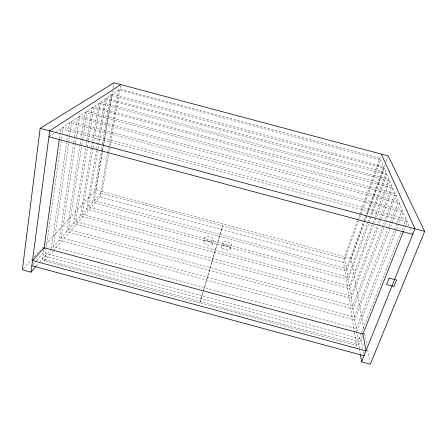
<?xml version="1.0" encoding="UTF-8"?>
<svg xmlns="http://www.w3.org/2000/svg" width="447" height="447" viewBox="0 0 447 447"><rect width="100%" height="100%" fill="white"/><g stroke="black" fill="none" stroke-linecap="round" stroke-linejoin="round"><path stroke-width="0.34" stroke-dasharray="2.23 1.68" d="M43.895 249.661L42.594 259.003L358.785 344.654L362.355 335.591M59.412 138.458L60.183 132.949M60.278 132.256L60.758 128.814L407.245 221.662L405.971 224.897M361.265 333.289L356.488 345.47L44.354 260.908L46.181 247.979M46.276 247.286L61.462 139.587M61.563 138.9L62.049 135.447M62.435 132.686L63.217 127.16L406.105 219.024L403.814 224.869M51.271 248.582L69.458 122.964L403.222 212.342L398.925 223.394M69.626 135.888L53.433 246.71L356.198 328.629L396.891 223.528M69.726 135.201L71.738 121.433L402.166 209.9L397.143 222.88M73.727 143.029L59.2 240.179L354.829 320.108L390.253 227.758M73.833 142.336L74.554 137.514M74.655 136.827L77.543 117.533L399.484 203.692L390.505 227.104M75.521 143.604L61.317 237.776L354.32 316.984L388.577 227.389M75.621 142.917L76.454 137.413M76.554 136.726L79.667 116.108L398.5 201.418L388.823 226.741M80.091 144.85L66.72 231.652L353.035 309L384.398 226.255M80.197 144.163L85.075 112.471L396.003 195.635L384.643 225.606M82.684 139.33L68.704 229.4L352.56 306.066L384.766 220.84M82.79 138.643L87.059 111.141L395.092 193.517L385.012 220.192M86.902 140.66L73.777 223.645L351.353 298.574L380.995 219.488M87.014 139.978L92.11 107.744L392.757 188.114L381.241 218.834M88.484 140.939L75.649 221.533L350.906 295.819L377.503 224.651M88.59 140.246L93.965 106.498L391.902 186.131L377.749 223.997M91.456 148.024L80.421 216.119L349.772 288.768L373.983 223.5M91.568 147.337L92.456 141.833M92.568 141.146L98.698 103.318L389.717 181.074L374.223 222.846M92.931 148.175L82.181 214.124L349.353 286.175L372.513 223.567M93.043 147.488L100.435 102.151L388.918 179.219L374.921 217.046M101.408 150.164L92.596 202.318L346.878 270.815L364.936 221.176M101.525 149.477L102.335 144.672M102.452 143.984L110.683 95.261L384.191 168.273L365.177 220.522M45.432 244.665L95.837 189.74L102.469 150.667M102.586 149.985L112.594 91.026M113.057 88.288L113.991 82.801M103.598 144.984L94.166 200.541L346.503 268.502L363.808 220.829M103.715 144.297L112.219 94.228L383.481 166.636L366.177 214.303M53.489 250.409L100.078 196.881L107.777 152.505M107.895 151.818L108.85 146.32M108.973 145.627L118.639 89.914L380.52 159.78L359.315 218.806M120.589 85.863L102.184 191.45L40.174 261.746M203.642 241.782L204.665 237.743M212.548 244.185A4.615 2.011 14.3 0 0 206.38 240.737A4.615 2.011 14.3 0 0 205.341 244.073A4.615 2.011 14.3 0 0 212.548 244.185L213.599 240.151A4.626 1.989 14.4 0 0 207.408 236.714A4.626 1.989 14.4 0 0 206.38 240.011A4.626 1.989 14.4 0 0 213.599 240.151M221.455 246.588L222.533 242.553M230.367 248.99L231.473 244.967M203.044 291.863L199.893 303.044L203.24 291.69M203.245 291.193L222.517 225.864L203.435 291.025M357.533 220.6L344.592 256.679L359.338 348.079M357.712 220.092L359.584 214.862M359.818 214.208L380.945 155.293M354.465 332.434L343.631 262.45L359.081 219.46M364.042 220.181L365.942 214.957M363.797 328.478L351.007 258.405L364.059 222.511M364.299 221.857L384.945 165.077M386.13 161.814L387.795 157.249M368.194 221.645L347.889 277.084L88.344 207.14L106.509 98.066L386.113 172.732L368.434 220.997M371.289 216.89L348.28 279.531L86.684 209.017L104.877 99.161L386.867 174.475L371.53 216.236M372.753 222.913L374.681 217.695M356.991 331.316L398.674 224.048M361.522 332.641L400.758 232.658M401.775 230.065L403.557 225.517M403.675 230.725L405.714 225.545M44.354 260.908L53.031 250.935M36.498 265.909L39.716 262.266M32.765 264.691L36.023 261.07M36.486 260.556L43.46 252.795L361.098 338.792L362.83 348.978M23.294 268.787L31.771 259.551M34.128 256.986L43.08 247.23M48.907 136.776L54.69 132.893M55.272 132.502L120.047 88.97L379.872 158.277L409.139 226.048M95.837 189.74L351.007 258.405M100.737 193.093L344.939 258.813M100.078 196.881L343.631 262.45M45.007 256.26L358.209 341.078M410.24 228.601L412.726 234.357M364.674 333.283L366.931 345.648M367.685 349.772L369.943 362.137M363.288 351.694L363.752 354.415M359.449 348.766L360.226 353.577M354.572 333.121L356.488 345.47M223.506 244.297A4.626 1.989 15.2 0 0 231.2 245.425A4.626 1.989 15.2 0 0 226.294 241.598A4.626 1.989 15.2 0 0 223.506 244.297M222.416 248.348A4.615 2.011 15.2 0 0 230.093 249.454A4.615 2.011 15.2 0 0 225.215 245.604A4.615 2.011 15.2 0 0 222.416 248.348"/><path stroke-width="0.67" d="M360.444 354.952L361.556 361.824L370.317 364.199L424.65 231.395L388.264 155.942L113.991 82.801L40.152 128.323L22.35 269.815L30.988 272.156L36.039 266.429M30.988 272.156L49.69 130.876L120.807 84.617M43.979 249.035L59.317 139.146M362.863 334.3L403.417 231.367M361.556 361.824L414.961 228.797L381.369 154.103M40.152 128.323L424.65 231.395M48.907 136.776L412.726 234.357M31.838 265.725L363.981 355.773M389.169 278.073L386.61 284.521L393.952 286.499L396.55 280.057L389.169 278.073M44.158 247.783L32.525 260.54L365.942 350.889L362.958 334.065L44.158 247.783"/></g></svg>
